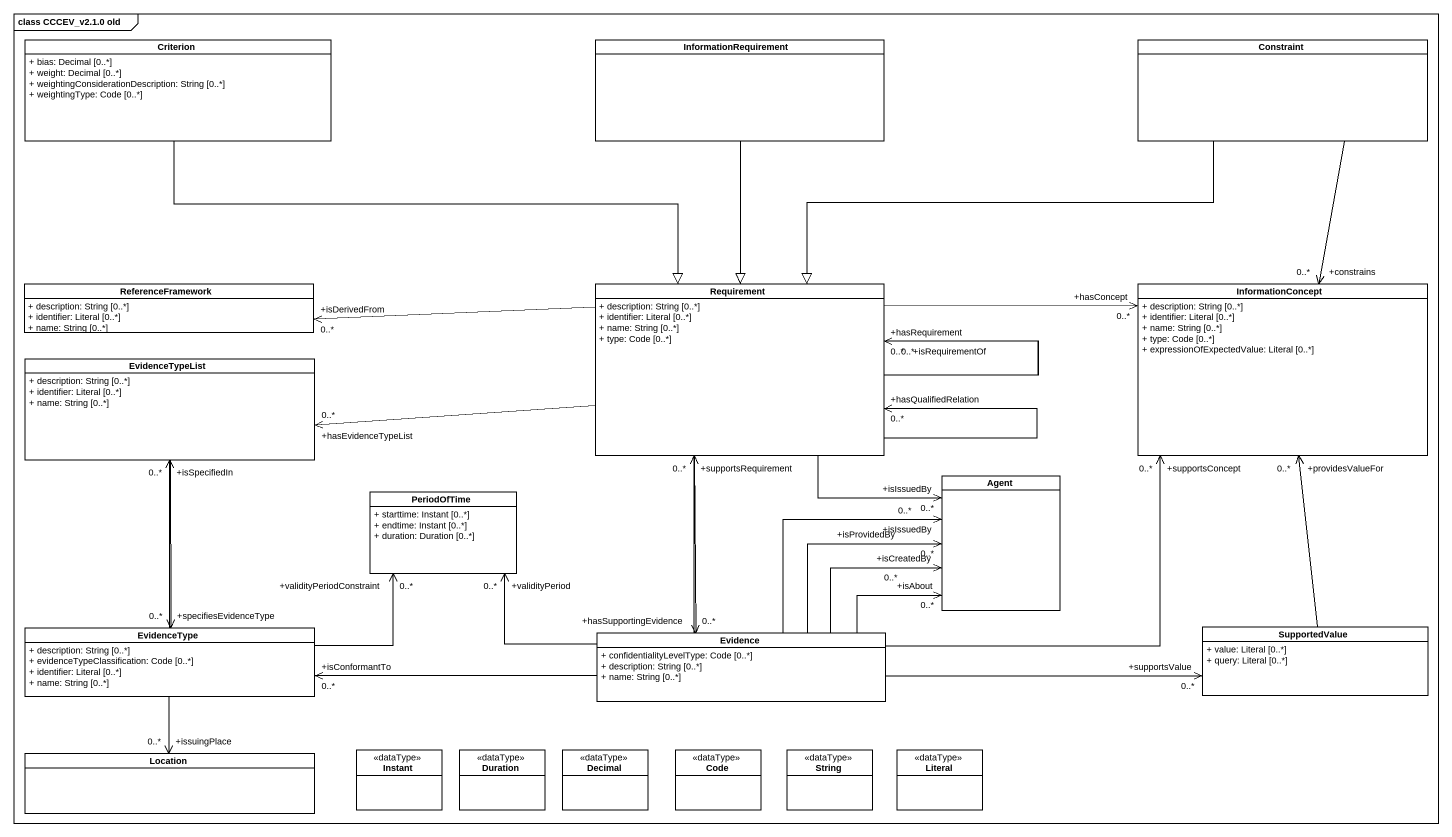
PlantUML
@startuml
mainframe class CCCEV_v2.1.0 old
hide circle
hide empty members
skinparam classAttributeIconSize 0
class Criterion {
  + bias: Decimal [0..*]
  + weight: Decimal [0..*]
  + weightingConsiderationDescription: String [0..*]
  + weightingType: Code [0..*]
}
class InformationRequirement
class Constraint
class ReferenceFramework {
  + description: String [0..*]
  + identifier: Literal [0..*]
  + name: String [0..*]
}
class Requirement {
  + description: String [0..*]
  + identifier: Literal [0..*]
  + name: String [0..*]
  + type: Code [0..*]
}
class InformationConcept {
  + description: String [0..*]
  + identifier: Literal [0..*]
  + name: String [0..*]
  + type: Code [0..*]
  + expressionOfExpectedValue: Literal [0..*]
}
class EvidenceTypeList {
  + description: String [0..*]
  + identifier: Literal [0..*]
  + name: String [0..*]
}
class "Agent" as Agent_
class PeriodOfTime {
  + starttime: Instant [0..*]
  + endtime: Instant [0..*]
  + duration: Duration [0..*]
}
class EvidenceType {
  + description: String [0..*]
  + evidenceTypeClassification: Code [0..*]
  + identifier: Literal [0..*]
  + name: String [0..*]
}
class SupportedValue {
  + value: Literal [0..*]
  + query: Literal [0..*]
}
class Evidence {
  + confidentialityLevelType: Code [0..*]
  + description: String [0..*]
  + name: String [0..*]
}
class Location
class Instant <<dataType>>
class Duration <<dataType>>
class Decimal <<dataType>>
class Code <<dataType>>
class String <<dataType>>
class Literal <<dataType>>
Criterion -right-|> Requirement
InformationRequirement --|> Requirement
Constraint -left-|> Requirement
Constraint --> "+constrains\n0..*" InformationConcept
Requirement -left-> "+isDerivedFrom\n0..*" ReferenceFramework
Requirement --> "+hasQualifiedRelation\n0..*" Requirement
Requirement --> "+hasRequirement\n0..*" Requirement
Requirement --> "+isRequirementOf\n0..*" Requirement
Requirement -right-> "+hasConcept\n0..*" InformationConcept
Requirement -left-> "+hasEvidenceTypeList\n0..*" EvidenceTypeList
Requirement --> "+isIssuedBy\n0..*" Agent_
Requirement --> "+hasSupportingEvidence\n0..*" Evidence
EvidenceTypeList --> "+specifiesEvidenceType\n0..*" EvidenceType
EvidenceType -up-> "+isSpecifiedIn\n0..*" EvidenceTypeList
EvidenceType -right-> "+validityPeriodConstraint\n0..*" PeriodOfTime
EvidenceType --> "+issuingPlace\n0..*" Location
SupportedValue -up-> "+providesValueFor\n0..*" InformationConcept
Evidence -up-> "+supportsRequirement\n0..*" Requirement
Evidence -right-> "+supportsConcept\n0..*" InformationConcept
Evidence -right-> "+isAbout\n0..*" Agent_
Evidence -right-> "+isCreatedBy\n0..*" Agent_
Evidence -right-> "+isIssuedBy\n0..*" Agent_
Evidence -right-> "+isProvidedBy\n0..*" Agent_
Evidence -left-> "+validityPeriod\n0..*" PeriodOfTime
Evidence -left-> "+isConformantTo\n0..*" EvidenceType
Evidence -right-> "+supportsValue\n0..*" SupportedValue
@enduml
